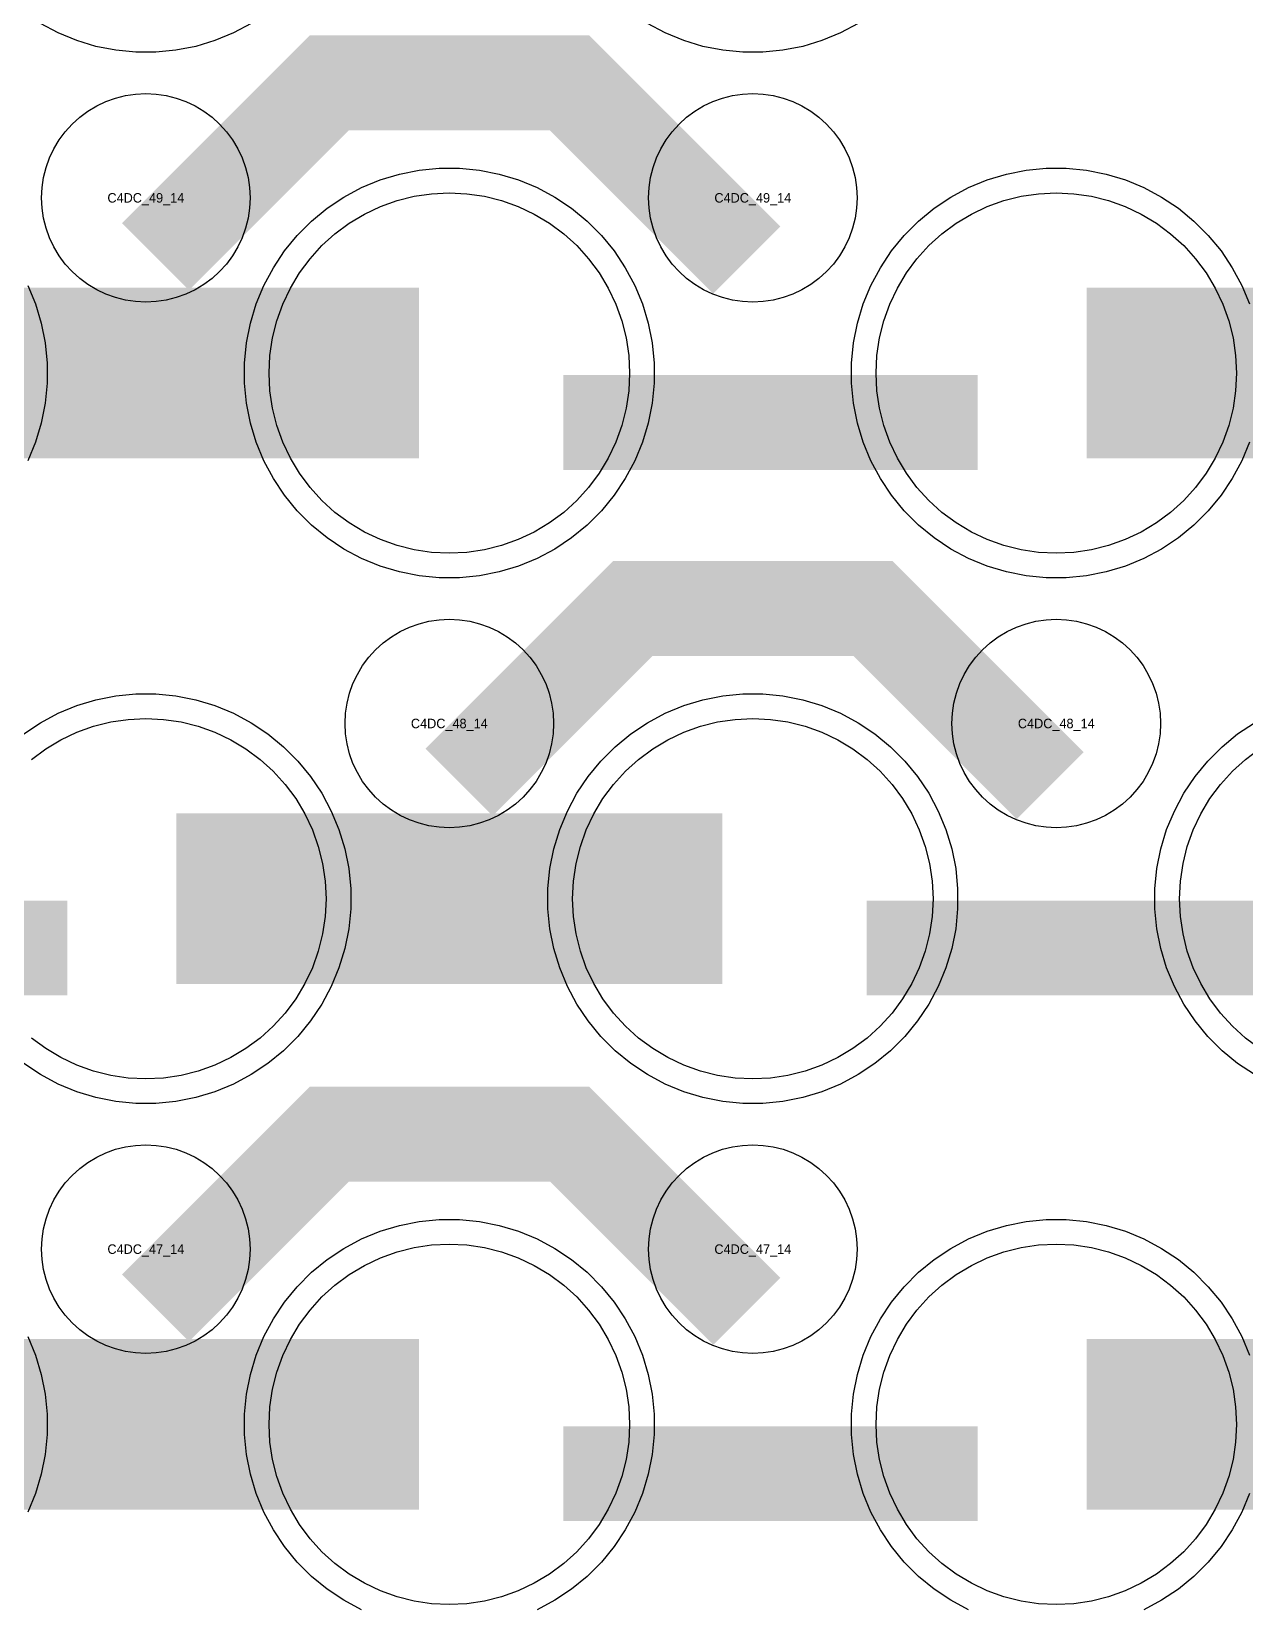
# Model space of a CAD drawing. Extents: x -11880 to 11880, y -14992 to 14992.
# Drawn here: x -7550.1 to -7230.1, y -8375.6 to -7959.9 of the extents above; entities that cross this region are included whole.
import ezdxf
from ezdxf.enums import TextEntityAlignment as Align

# ---------------------------------------------------------------- set-up
doc = ezdxf.new("R2010")
doc.units = 0
doc.header["$MEASUREMENT"] = 0
for name, color, linetype in [('GDS_775_DT_237', 138, 'CONTINUOUS'), ('RDL1_FS', 34, 'CONTINUOUS'), ('RDL_BS', 160, 'CONTINUOUS')]:
    doc.layers.add(name, color=color, linetype=linetype)

msp = doc.modelspace()

# ---------------------------------------------------------------- linework, layer by layer
at = {"layer": 'RDL1_FS'}
for points in [[(-7440, -8097.434), (-7444.657, -8097.205), (-7449.268, -8096.521), (-7453.791, -8095.389), (-7458.181, -8093.817), (-7462.395, -8091.825), (-7466.395, -8089.427), (-7470.14, -8086.649), (-7473.594, -8083.519), (-7476.724, -8080.065), (-7479.502, -8076.32), (-7481.9, -8072.32), (-7483.892, -8068.106), (-7485.464, -8063.716), (-7486.596, -8059.193), (-7487.28, -8054.582), (-7487.509, -8049.925), (-7487.28, -8045.268), (-7486.596, -8040.657), (-7485.464, -8036.134), (-7483.892, -8031.744), (-7481.9, -8027.53), (-7479.502, -8023.53), (-7476.724, -8019.785), (-7473.594, -8016.331), (-7470.14, -8013.201), (-7466.395, -8010.423), (-7462.395, -8008.025), (-7458.181, -8006.033), (-7453.791, -8004.461), (-7449.268, -8003.329), (-7444.657, -8002.645), (-7440, -8002.416), (-7435.343, -8002.645), (-7430.732, -8003.329), (-7426.209, -8004.461), (-7421.819, -8006.033), (-7417.605, -8008.025), (-7413.605, -8010.423), (-7409.86, -8013.201), (-7406.406, -8016.331), (-7403.276, -8019.785), (-7400.498, -8023.53), (-7398.1, -8027.53), (-7396.108, -8031.744), (-7394.536, -8036.134), (-7393.404, -8040.657), (-7392.72, -8045.268), (-7392.491, -8049.925), (-7392.72, -8054.582), (-7393.404, -8059.193), (-7394.536, -8063.716), (-7396.108, -8068.106), (-7398.1, -8072.32), (-7400.498, -8076.32), (-7403.276, -8080.065), (-7406.406, -8083.519), (-7409.86, -8086.649), (-7413.605, -8089.427), (-7417.605, -8091.825), (-7421.819, -8093.817), (-7426.209, -8095.389), (-7430.732, -8096.521), (-7435.343, -8097.205)], [(-7280, -8097.434), (-7284.657, -8097.205), (-7289.268, -8096.521), (-7293.791, -8095.389), (-7298.181, -8093.817), (-7302.395, -8091.825), (-7306.395, -8089.427), (-7310.14, -8086.649), (-7313.594, -8083.519), (-7316.724, -8080.065), (-7319.502, -8076.32), (-7321.9, -8072.32), (-7323.892, -8068.106), (-7325.464, -8063.716), (-7326.596, -8059.193), (-7327.28, -8054.582), (-7327.509, -8049.925), (-7327.28, -8045.268), (-7326.596, -8040.657), (-7325.464, -8036.134), (-7323.892, -8031.744), (-7321.9, -8027.53), (-7319.502, -8023.53), (-7316.724, -8019.785), (-7313.594, -8016.331), (-7310.14, -8013.201), (-7306.395, -8010.423), (-7302.395, -8008.025), (-7298.181, -8006.033), (-7293.791, -8004.461), (-7289.268, -8003.329), (-7284.657, -8002.645), (-7280, -8002.416), (-7275.343, -8002.645), (-7270.732, -8003.329), (-7266.209, -8004.461), (-7261.819, -8006.033), (-7257.605, -8008.025), (-7253.605, -8010.423), (-7249.86, -8013.201), (-7246.406, -8016.331), (-7243.276, -8019.785), (-7240.498, -8023.53), (-7238.1, -8027.53), (-7236.108, -8031.744), (-7234.536, -8036.134), (-7233.404, -8040.657), (-7232.72, -8045.268), (-7232.491, -8049.925), (-7232.72, -8054.582), (-7233.404, -8059.193), (-7234.536, -8063.716), (-7236.108, -8068.106), (-7238.1, -8072.32), (-7240.498, -8076.32), (-7243.276, -8080.065), (-7246.406, -8083.519), (-7249.86, -8086.649), (-7253.605, -8089.427), (-7257.605, -8091.825), (-7261.819, -8093.817), (-7266.209, -8095.389), (-7270.732, -8096.521), (-7275.343, -8097.205)]]:
    msp.add_lwpolyline(points, close=True, dxfattribs=at)
for points in [[(-7591.998, -8049.925, 45, 45, 0), (-7519.998, -8049.925, 45, 45, 0)], [(-7519.998, -8049.925, 45, 45, 0), (-7447.998, -8049.925, 45, 45, 0)], [(-7271.998, -8049.925, 45, 45, 0), (-7199.998, -8049.925, 45, 45, 0)]]:
    msp.add_lwpolyline(points, format="xyseb", dxfattribs=at)
at = {"layer": 'RDL1_FS', "color": 240, "true_color": 0xed1f24}
for points in [[(-7550.14, -8151.766), (-7546.395, -8148.988), (-7542.395, -8146.59), (-7538.181, -8144.598), (-7533.791, -8143.026), (-7529.268, -8141.894), (-7524.657, -8141.21), (-7520, -8140.981), (-7515.343, -8141.21), (-7510.732, -8141.894), (-7506.209, -8143.026), (-7501.819, -8144.598), (-7497.605, -8146.59), (-7493.605, -8148.988), (-7489.86, -8151.766), (-7486.406, -8154.896), (-7483.276, -8158.35), (-7480.498, -8162.095), (-7478.1, -8166.095), (-7476.108, -8170.309), (-7474.536, -8174.699), (-7473.404, -8179.222), (-7472.72, -8183.833), (-7472.491, -8188.49), (-7472.72, -8193.147), (-7473.404, -8197.758), (-7474.536, -8202.281), (-7476.108, -8206.671), (-7478.1, -8210.885), (-7480.498, -8214.885), (-7483.276, -8218.63), (-7486.406, -8222.084), (-7489.86, -8225.214), (-7493.605, -8227.992), (-7497.605, -8230.39), (-7501.819, -8232.382), (-7506.209, -8233.954), (-7510.732, -8235.086), (-7515.343, -8235.77), (-7520, -8235.999), (-7524.657, -8235.77), (-7529.268, -8235.086), (-7533.791, -8233.954), (-7538.181, -8232.382), (-7542.395, -8230.39), (-7546.395, -8227.992), (-7550.14, -8225.214)], [(-7226.395, -8227.992), (-7230.14, -8225.214), (-7233.594, -8222.084), (-7236.724, -8218.63), (-7239.502, -8214.885), (-7241.9, -8210.885), (-7243.892, -8206.671), (-7245.464, -8202.281), (-7246.596, -8197.758), (-7247.28, -8193.147), (-7247.509, -8188.49), (-7247.28, -8183.833), (-7246.596, -8179.222), (-7245.464, -8174.699), (-7243.892, -8170.309), (-7241.9, -8166.095), (-7239.502, -8162.095), (-7236.724, -8158.35), (-7233.594, -8154.896), (-7230.14, -8151.766), (-7226.395, -8148.988)]]:
    msp.add_lwpolyline(points, dxfattribs=at)
for points in [[(-7360, -8235.999), (-7364.657, -8235.77), (-7369.268, -8235.086), (-7373.791, -8233.954), (-7378.181, -8232.382), (-7382.395, -8230.39), (-7386.395, -8227.992), (-7390.14, -8225.214), (-7393.594, -8222.084), (-7396.724, -8218.63), (-7399.502, -8214.885), (-7401.9, -8210.885), (-7403.892, -8206.671), (-7405.464, -8202.281), (-7406.596, -8197.758), (-7407.28, -8193.147), (-7407.509, -8188.49), (-7407.28, -8183.833), (-7406.596, -8179.222), (-7405.464, -8174.699), (-7403.892, -8170.309), (-7401.9, -8166.095), (-7399.502, -8162.095), (-7396.724, -8158.35), (-7393.594, -8154.896), (-7390.14, -8151.766), (-7386.395, -8148.988), (-7382.395, -8146.59), (-7378.181, -8144.598), (-7373.791, -8143.026), (-7369.268, -8141.894), (-7364.657, -8141.21), (-7360, -8140.981), (-7355.343, -8141.21), (-7350.732, -8141.894), (-7346.209, -8143.026), (-7341.819, -8144.598), (-7337.605, -8146.59), (-7333.605, -8148.988), (-7329.86, -8151.766), (-7326.406, -8154.896), (-7323.276, -8158.35), (-7320.498, -8162.095), (-7318.1, -8166.095), (-7316.108, -8170.309), (-7314.536, -8174.699), (-7313.404, -8179.222), (-7312.72, -8183.833), (-7312.491, -8188.49), (-7312.72, -8193.147), (-7313.404, -8197.758), (-7314.536, -8202.281), (-7316.108, -8206.671), (-7318.1, -8210.885), (-7320.498, -8214.885), (-7323.276, -8218.63), (-7326.406, -8222.084), (-7329.86, -8225.214), (-7333.605, -8227.992), (-7337.605, -8230.39), (-7341.819, -8232.382), (-7346.209, -8233.954), (-7350.732, -8235.086), (-7355.343, -8235.77)], [(-7440, -8374.564), (-7444.657, -8374.335), (-7449.268, -8373.651), (-7453.791, -8372.519), (-7458.181, -8370.947), (-7462.395, -8368.955), (-7466.395, -8366.557), (-7470.14, -8363.779), (-7473.594, -8360.649), (-7476.724, -8357.195), (-7479.502, -8353.45), (-7481.9, -8349.45), (-7483.892, -8345.236), (-7485.464, -8340.846), (-7486.596, -8336.323), (-7487.28, -8331.712), (-7487.509, -8327.055), (-7487.28, -8322.398), (-7486.596, -8317.787), (-7485.464, -8313.264), (-7483.892, -8308.874), (-7481.9, -8304.66), (-7479.502, -8300.66), (-7476.724, -8296.915), (-7473.594, -8293.461), (-7470.14, -8290.331), (-7466.395, -8287.553), (-7462.395, -8285.155), (-7458.181, -8283.163), (-7453.791, -8281.591), (-7449.268, -8280.459), (-7444.657, -8279.775), (-7440, -8279.546), (-7435.343, -8279.775), (-7430.732, -8280.459), (-7426.209, -8281.591), (-7421.819, -8283.163), (-7417.605, -8285.155), (-7413.605, -8287.553), (-7409.86, -8290.331), (-7406.406, -8293.461), (-7403.276, -8296.915), (-7400.498, -8300.66), (-7398.1, -8304.66), (-7396.108, -8308.874), (-7394.536, -8313.264), (-7393.404, -8317.787), (-7392.72, -8322.398), (-7392.491, -8327.055), (-7392.72, -8331.712), (-7393.404, -8336.323), (-7394.536, -8340.846), (-7396.108, -8345.236), (-7398.1, -8349.45), (-7400.498, -8353.45), (-7403.276, -8357.195), (-7406.406, -8360.649), (-7409.86, -8363.779), (-7413.605, -8366.557), (-7417.605, -8368.955), (-7421.819, -8370.947), (-7426.209, -8372.519), (-7430.732, -8373.651), (-7435.343, -8374.335)], [(-7280, -8374.564), (-7284.657, -8374.335), (-7289.268, -8373.651), (-7293.791, -8372.519), (-7298.181, -8370.947), (-7302.395, -8368.955), (-7306.395, -8366.557), (-7310.14, -8363.779), (-7313.594, -8360.649), (-7316.724, -8357.195), (-7319.502, -8353.45), (-7321.9, -8349.45), (-7323.892, -8345.236), (-7325.464, -8340.846), (-7326.596, -8336.323), (-7327.28, -8331.712), (-7327.509, -8327.055), (-7327.28, -8322.398), (-7326.596, -8317.787), (-7325.464, -8313.264), (-7323.892, -8308.874), (-7321.9, -8304.66), (-7319.502, -8300.66), (-7316.724, -8296.915), (-7313.594, -8293.461), (-7310.14, -8290.331), (-7306.395, -8287.553), (-7302.395, -8285.155), (-7298.181, -8283.163), (-7293.791, -8281.591), (-7289.268, -8280.459), (-7284.657, -8279.775), (-7280, -8279.546), (-7275.343, -8279.775), (-7270.732, -8280.459), (-7266.209, -8281.591), (-7261.819, -8283.163), (-7257.605, -8285.155), (-7253.605, -8287.553), (-7249.86, -8290.331), (-7246.406, -8293.461), (-7243.276, -8296.915), (-7240.498, -8300.66), (-7238.1, -8304.66), (-7236.108, -8308.874), (-7234.536, -8313.264), (-7233.404, -8317.787), (-7232.72, -8322.398), (-7232.491, -8327.055), (-7232.72, -8331.712), (-7233.404, -8336.323), (-7234.536, -8340.846), (-7236.108, -8345.236), (-7238.1, -8349.45), (-7240.498, -8353.45), (-7243.276, -8357.195), (-7246.406, -8360.649), (-7249.86, -8363.779), (-7253.605, -8366.557), (-7257.605, -8368.955), (-7261.819, -8370.947), (-7266.209, -8372.519), (-7270.732, -8373.651), (-7275.343, -8374.335)]]:
    msp.add_lwpolyline(points, close=True, dxfattribs=at)
for points in [[(-7511.998, -8188.49, 45, 45, 0), (-7439.998, -8188.49, 45, 45, 0)], [(-7439.998, -8188.49, 45, 45, 0), (-7367.998, -8188.49, 45, 45, 0)], [(-7591.998, -8327.055, 45, 45, 0), (-7519.998, -8327.055, 45, 45, 0)], [(-7519.998, -8327.055, 45, 45, 0), (-7447.998, -8327.055, 45, 45, 0)], [(-7271.998, -8327.055, 45, 45, 0), (-7199.998, -8327.055, 45, 45, 0)]]:
    msp.add_lwpolyline(points, format="xyseb", dxfattribs=at)
at = {"layer": 'RDL_BS'}
for points in [[(-7492.223, -7957.743), (-7496.885, -7960.235), (-7501.795, -7962.266), (-7506.835, -7963.797), (-7512.062, -7964.843), (-7517.356, -7965.36), (-7522.644, -7965.36), (-7527.938, -7964.843), (-7533.165, -7963.797), (-7538.205, -7962.266), (-7543.115, -7960.235), (-7547.777, -7957.743)], [(-7332.223, -7957.743), (-7336.885, -7960.235), (-7341.795, -7962.266), (-7346.835, -7963.797), (-7352.062, -7964.843), (-7357.356, -7965.36), (-7362.644, -7965.36), (-7367.938, -7964.843), (-7373.165, -7963.797), (-7378.205, -7962.266), (-7383.115, -7960.235), (-7387.777, -7957.743)], [(-7229.094, -8068.13), (-7231.125, -8073.04), (-7233.617, -8077.702), (-7236.564, -8082.116), (-7239.926, -8086.217), (-7243.708, -8089.999), (-7247.809, -8093.361), (-7252.223, -8096.308), (-7256.885, -8098.8), (-7261.795, -8100.831), (-7266.835, -8102.362), (-7272.062, -8103.408), (-7277.356, -8103.925), (-7282.644, -8103.925), (-7287.938, -8103.408), (-7293.165, -8102.362), (-7298.205, -8100.831), (-7303.115, -8098.8), (-7307.777, -8096.308), (-7312.191, -8093.361), (-7316.292, -8089.999), (-7320.074, -8086.217), (-7323.436, -8082.116), (-7326.383, -8077.702), (-7328.875, -8073.04), (-7330.906, -8068.13), (-7332.437, -8063.09), (-7333.483, -8057.863), (-7334, -8052.569), (-7334, -8047.281), (-7333.483, -8041.987), (-7332.437, -8036.76), (-7330.906, -8031.72), (-7328.875, -8026.81), (-7326.383, -8022.148), (-7323.436, -8017.734), (-7320.074, -8013.633), (-7316.292, -8009.851), (-7312.191, -8006.489), (-7307.777, -8003.542), (-7303.115, -8001.05), (-7298.205, -7999.019), (-7293.165, -7997.488), (-7287.938, -7996.442), (-7282.644, -7995.925), (-7277.356, -7995.925), (-7272.062, -7996.442), (-7266.835, -7997.488), (-7261.795, -7999.019), (-7256.885, -8001.05), (-7252.223, -8003.542), (-7247.809, -8006.489), (-7243.708, -8009.851), (-7239.926, -8013.633), (-7236.564, -8017.734), (-7233.617, -8022.148), (-7231.125, -8026.81), (-7229.094, -8031.72)], [(-7551.125, -8026.81), (-7549.094, -8031.72), (-7547.563, -8036.76), (-7546.517, -8041.987), (-7546, -8047.281), (-7546, -8052.569), (-7546.517, -8057.863), (-7547.563, -8063.09), (-7549.094, -8068.13), (-7551.125, -8073.04)]]:
    msp.add_lwpolyline(points, dxfattribs=at)
for points in [[(-7517.438, -8019.239, 25, 25, 0), (-7471.623, -7973.424, 25, 25, 0), (-7438.07, -7973.424, 25, 25, 0)], [(-7361.599, -8020.138, 25, 25, 0), (-7408.313, -7973.424, 25, 25, 0), (-7438.071, -7973.424, 25, 25, 0)], [(-7409.984, -8062.938, 25, 25, 0), (-7300.719, -8062.938, 25, 25, 0)], [(-7437.438, -8157.804, 25, 25, 0), (-7391.623, -8111.989, 25, 25, 0), (-7358.07, -8111.989, 25, 25, 0)], [(-7281.599, -8158.703, 25, 25, 0), (-7328.313, -8111.989, 25, 25, 0), (-7358.071, -8111.989, 25, 25, 0)], [(-7517.438, -8296.369, 25, 25, 0), (-7471.623, -8250.554, 25, 25, 0), (-7438.07, -8250.554, 25, 25, 0)], [(-7361.599, -8297.268, 25, 25, 0), (-7408.313, -8250.554, 25, 25, 0), (-7438.071, -8250.554, 25, 25, 0)]]:
    msp.add_lwpolyline(points, format="xyseb", dxfattribs=at)
for points in [[(-7520, -8031.231), (-7522.693, -8031.099), (-7525.365, -8030.703), (-7527.984, -8030.046), (-7530.519, -8029.139), (-7532.956, -8027.987), (-7535.28, -8026.594), (-7537.443, -8024.991), (-7539.442, -8023.179), (-7541.254, -8021.18), (-7542.857, -8019.017), (-7544.25, -8016.693), (-7545.402, -8014.256), (-7546.309, -8011.721), (-7546.966, -8009.102), (-7547.362, -8006.43), (-7547.494, -8003.737), (-7547.362, -8001.044), (-7546.966, -7998.372), (-7546.309, -7995.753), (-7545.402, -7993.218), (-7544.25, -7990.781), (-7542.857, -7988.457), (-7541.254, -7986.294), (-7539.442, -7984.295), (-7537.443, -7982.483), (-7535.28, -7980.88), (-7532.956, -7979.487), (-7530.519, -7978.335), (-7527.984, -7977.428), (-7525.365, -7976.771), (-7522.693, -7976.375), (-7520, -7976.243), (-7517.307, -7976.375), (-7514.635, -7976.771), (-7512.016, -7977.428), (-7509.481, -7978.335), (-7507.044, -7979.487), (-7504.72, -7980.88), (-7502.557, -7982.483), (-7500.558, -7984.295), (-7498.746, -7986.294), (-7497.143, -7988.457), (-7495.75, -7990.781), (-7494.598, -7993.218), (-7493.691, -7995.753), (-7493.034, -7998.372), (-7492.638, -8001.044), (-7492.506, -8003.737), (-7492.638, -8006.43), (-7493.034, -8009.102), (-7493.691, -8011.721), (-7494.598, -8014.256), (-7495.75, -8016.693), (-7497.143, -8019.017), (-7498.746, -8021.18), (-7500.558, -8023.179), (-7502.557, -8024.991), (-7504.72, -8026.594), (-7507.044, -8027.987), (-7509.481, -8029.139), (-7512.016, -8030.046), (-7514.635, -8030.703), (-7517.307, -8031.099)], [(-7360, -8031.231), (-7362.693, -8031.099), (-7365.365, -8030.703), (-7367.984, -8030.046), (-7370.519, -8029.139), (-7372.956, -8027.987), (-7375.28, -8026.594), (-7377.443, -8024.991), (-7379.442, -8023.179), (-7381.254, -8021.18), (-7382.857, -8019.017), (-7384.25, -8016.693), (-7385.402, -8014.256), (-7386.309, -8011.721), (-7386.966, -8009.102), (-7387.362, -8006.43), (-7387.494, -8003.737), (-7387.362, -8001.044), (-7386.966, -7998.372), (-7386.309, -7995.753), (-7385.402, -7993.218), (-7384.25, -7990.781), (-7382.857, -7988.457), (-7381.254, -7986.294), (-7379.442, -7984.295), (-7377.443, -7982.483), (-7375.28, -7980.88), (-7372.956, -7979.487), (-7370.519, -7978.335), (-7367.984, -7977.428), (-7365.365, -7976.771), (-7362.693, -7976.375), (-7360, -7976.243), (-7357.307, -7976.375), (-7354.635, -7976.771), (-7352.016, -7977.428), (-7349.481, -7978.335), (-7347.044, -7979.487), (-7344.72, -7980.88), (-7342.557, -7982.483), (-7340.558, -7984.295), (-7338.746, -7986.294), (-7337.143, -7988.457), (-7335.75, -7990.781), (-7334.598, -7993.218), (-7333.691, -7995.753), (-7333.034, -7998.372), (-7332.638, -8001.044), (-7332.506, -8003.737), (-7332.638, -8006.43), (-7333.034, -8009.102), (-7333.691, -8011.721), (-7334.598, -8014.256), (-7335.75, -8016.693), (-7337.143, -8019.017), (-7338.746, -8021.18), (-7340.558, -8023.179), (-7342.557, -8024.991), (-7344.72, -8026.594), (-7347.044, -8027.987), (-7349.481, -8029.139), (-7352.016, -8030.046), (-7354.635, -8030.703), (-7357.307, -8031.099)], [(-7442.644, -8103.925), (-7447.938, -8103.408), (-7453.165, -8102.362), (-7458.205, -8100.831), (-7463.115, -8098.8), (-7467.777, -8096.308), (-7472.191, -8093.361), (-7476.292, -8089.999), (-7480.074, -8086.217), (-7483.436, -8082.116), (-7486.383, -8077.702), (-7488.875, -8073.04), (-7490.906, -8068.13), (-7492.437, -8063.09), (-7493.483, -8057.863), (-7494, -8052.569), (-7494, -8047.281), (-7493.483, -8041.987), (-7492.437, -8036.76), (-7490.906, -8031.72), (-7488.875, -8026.81), (-7486.383, -8022.148), (-7483.436, -8017.734), (-7480.074, -8013.633), (-7476.292, -8009.851), (-7472.191, -8006.489), (-7467.777, -8003.542), (-7463.115, -8001.05), (-7458.205, -7999.019), (-7453.165, -7997.488), (-7447.938, -7996.442), (-7442.644, -7995.925), (-7437.356, -7995.925), (-7432.062, -7996.442), (-7426.835, -7997.488), (-7421.795, -7999.019), (-7416.885, -8001.05), (-7412.223, -8003.542), (-7407.809, -8006.489), (-7403.708, -8009.851), (-7399.926, -8013.633), (-7396.564, -8017.734), (-7393.617, -8022.148), (-7391.125, -8026.81), (-7389.094, -8031.72), (-7387.563, -8036.76), (-7386.517, -8041.987), (-7386, -8047.281), (-7386, -8052.569), (-7386.517, -8057.863), (-7387.563, -8063.09), (-7389.094, -8068.13), (-7391.125, -8073.04), (-7393.617, -8077.702), (-7396.564, -8082.116), (-7399.926, -8086.217), (-7403.708, -8089.999), (-7407.809, -8093.361), (-7412.223, -8096.308), (-7416.885, -8098.8), (-7421.795, -8100.831), (-7426.835, -8102.362), (-7432.062, -8103.408), (-7437.356, -8103.925)], [(-7440, -8169.796), (-7442.693, -8169.664), (-7445.365, -8169.268), (-7447.984, -8168.611), (-7450.519, -8167.704), (-7452.956, -8166.552), (-7455.28, -8165.159), (-7457.443, -8163.556), (-7459.442, -8161.744), (-7461.254, -8159.745), (-7462.857, -8157.582), (-7464.25, -8155.258), (-7465.402, -8152.821), (-7466.309, -8150.286), (-7466.966, -8147.667), (-7467.362, -8144.995), (-7467.494, -8142.302), (-7467.362, -8139.609), (-7466.966, -8136.937), (-7466.309, -8134.318), (-7465.402, -8131.783), (-7464.25, -8129.346), (-7462.857, -8127.022), (-7461.254, -8124.859), (-7459.442, -8122.86), (-7457.443, -8121.048), (-7455.28, -8119.445), (-7452.956, -8118.052), (-7450.519, -8116.9), (-7447.984, -8115.993), (-7445.365, -8115.336), (-7442.693, -8114.94), (-7440, -8114.808), (-7437.307, -8114.94), (-7434.635, -8115.336), (-7432.016, -8115.993), (-7429.481, -8116.9), (-7427.044, -8118.052), (-7424.72, -8119.445), (-7422.557, -8121.048), (-7420.558, -8122.86), (-7418.746, -8124.859), (-7417.143, -8127.022), (-7415.75, -8129.346), (-7414.598, -8131.783), (-7413.691, -8134.318), (-7413.034, -8136.937), (-7412.638, -8139.609), (-7412.506, -8142.302), (-7412.638, -8144.995), (-7413.034, -8147.667), (-7413.691, -8150.286), (-7414.598, -8152.821), (-7415.75, -8155.258), (-7417.143, -8157.582), (-7418.746, -8159.745), (-7420.558, -8161.744), (-7422.557, -8163.556), (-7424.72, -8165.159), (-7427.044, -8166.552), (-7429.481, -8167.704), (-7432.016, -8168.611), (-7434.635, -8169.268), (-7437.307, -8169.664)], [(-7280, -8169.796), (-7282.693, -8169.664), (-7285.365, -8169.268), (-7287.984, -8168.611), (-7290.519, -8167.704), (-7292.956, -8166.552), (-7295.28, -8165.159), (-7297.443, -8163.556), (-7299.442, -8161.744), (-7301.254, -8159.745), (-7302.857, -8157.582), (-7304.25, -8155.258), (-7305.402, -8152.821), (-7306.309, -8150.286), (-7306.966, -8147.667), (-7307.362, -8144.995), (-7307.494, -8142.302), (-7307.362, -8139.609), (-7306.966, -8136.937), (-7306.309, -8134.318), (-7305.402, -8131.783), (-7304.25, -8129.346), (-7302.857, -8127.022), (-7301.254, -8124.859), (-7299.442, -8122.86), (-7297.443, -8121.048), (-7295.28, -8119.445), (-7292.956, -8118.052), (-7290.519, -8116.9), (-7287.984, -8115.993), (-7285.365, -8115.336), (-7282.693, -8114.94), (-7280, -8114.808), (-7277.307, -8114.94), (-7274.635, -8115.336), (-7272.016, -8115.993), (-7269.481, -8116.9), (-7267.044, -8118.052), (-7264.72, -8119.445), (-7262.557, -8121.048), (-7260.558, -8122.86), (-7258.746, -8124.859), (-7257.143, -8127.022), (-7255.75, -8129.346), (-7254.598, -8131.783), (-7253.691, -8134.318), (-7253.034, -8136.937), (-7252.638, -8139.609), (-7252.506, -8142.302), (-7252.638, -8144.995), (-7253.034, -8147.667), (-7253.691, -8150.286), (-7254.598, -8152.821), (-7255.75, -8155.258), (-7257.143, -8157.582), (-7258.746, -8159.745), (-7260.558, -8161.744), (-7262.557, -8163.556), (-7264.72, -8165.159), (-7267.044, -8166.552), (-7269.481, -8167.704), (-7272.016, -8168.611), (-7274.635, -8169.268), (-7277.307, -8169.664)], [(-7520, -8308.361), (-7522.693, -8308.229), (-7525.365, -8307.833), (-7527.984, -8307.176), (-7530.519, -8306.269), (-7532.956, -8305.117), (-7535.28, -8303.724), (-7537.443, -8302.121), (-7539.442, -8300.309), (-7541.254, -8298.31), (-7542.857, -8296.147), (-7544.25, -8293.823), (-7545.402, -8291.386), (-7546.309, -8288.851), (-7546.966, -8286.232), (-7547.362, -8283.56), (-7547.494, -8280.867), (-7547.362, -8278.174), (-7546.966, -8275.502), (-7546.309, -8272.883), (-7545.402, -8270.348), (-7544.25, -8267.911), (-7542.857, -8265.587), (-7541.254, -8263.424), (-7539.442, -8261.425), (-7537.443, -8259.613), (-7535.28, -8258.01), (-7532.956, -8256.617), (-7530.519, -8255.465), (-7527.984, -8254.558), (-7525.365, -8253.901), (-7522.693, -8253.505), (-7520, -8253.373), (-7517.307, -8253.505), (-7514.635, -8253.901), (-7512.016, -8254.558), (-7509.481, -8255.465), (-7507.044, -8256.617), (-7504.72, -8258.01), (-7502.557, -8259.613), (-7500.558, -8261.425), (-7498.746, -8263.424), (-7497.143, -8265.587), (-7495.75, -8267.911), (-7494.598, -8270.348), (-7493.691, -8272.883), (-7493.034, -8275.502), (-7492.638, -8278.174), (-7492.506, -8280.867), (-7492.638, -8283.56), (-7493.034, -8286.232), (-7493.691, -8288.851), (-7494.598, -8291.386), (-7495.75, -8293.823), (-7497.143, -8296.147), (-7498.746, -8298.31), (-7500.558, -8300.309), (-7502.557, -8302.121), (-7504.72, -8303.724), (-7507.044, -8305.117), (-7509.481, -8306.269), (-7512.016, -8307.176), (-7514.635, -8307.833), (-7517.307, -8308.229)], [(-7360, -8308.361), (-7362.693, -8308.229), (-7365.365, -8307.833), (-7367.984, -8307.176), (-7370.519, -8306.269), (-7372.956, -8305.117), (-7375.28, -8303.724), (-7377.443, -8302.121), (-7379.442, -8300.309), (-7381.254, -8298.31), (-7382.857, -8296.147), (-7384.25, -8293.823), (-7385.402, -8291.386), (-7386.309, -8288.851), (-7386.966, -8286.232), (-7387.362, -8283.56), (-7387.494, -8280.867), (-7387.362, -8278.174), (-7386.966, -8275.502), (-7386.309, -8272.883), (-7385.402, -8270.348), (-7384.25, -8267.911), (-7382.857, -8265.587), (-7381.254, -8263.424), (-7379.442, -8261.425), (-7377.443, -8259.613), (-7375.28, -8258.01), (-7372.956, -8256.617), (-7370.519, -8255.465), (-7367.984, -8254.558), (-7365.365, -8253.901), (-7362.693, -8253.505), (-7360, -8253.373), (-7357.307, -8253.505), (-7354.635, -8253.901), (-7352.016, -8254.558), (-7349.481, -8255.465), (-7347.044, -8256.617), (-7344.72, -8258.01), (-7342.557, -8259.613), (-7340.558, -8261.425), (-7338.746, -8263.424), (-7337.143, -8265.587), (-7335.75, -8267.911), (-7334.598, -8270.348), (-7333.691, -8272.883), (-7333.034, -8275.502), (-7332.638, -8278.174), (-7332.506, -8280.867), (-7332.638, -8283.56), (-7333.034, -8286.232), (-7333.691, -8288.851), (-7334.598, -8291.386), (-7335.75, -8293.823), (-7337.143, -8296.147), (-7338.746, -8298.31), (-7340.558, -8300.309), (-7342.557, -8302.121), (-7344.72, -8303.724), (-7347.044, -8305.117), (-7349.481, -8306.269), (-7352.016, -8307.176), (-7354.635, -8307.833), (-7357.307, -8308.229)]]:
    msp.add_lwpolyline(points, close=True, dxfattribs=at)
at = {"layer": 'RDL_BS', "color": 240, "true_color": 0xed1f24}
for points in [[(-7552.191, -8145.054), (-7547.777, -8142.107), (-7543.115, -8139.615), (-7538.205, -8137.584), (-7533.165, -8136.053), (-7527.938, -8135.007), (-7522.644, -8134.49), (-7517.356, -8134.49), (-7512.062, -8135.007), (-7506.835, -8136.053), (-7501.795, -8137.584), (-7496.885, -8139.615), (-7492.223, -8142.107), (-7487.809, -8145.054), (-7483.708, -8148.416), (-7479.926, -8152.198), (-7476.564, -8156.299), (-7473.617, -8160.713), (-7471.125, -8165.375), (-7469.094, -8170.285), (-7467.563, -8175.325), (-7466.517, -8180.552), (-7466, -8185.846), (-7466, -8191.134), (-7466.517, -8196.428), (-7467.563, -8201.655), (-7469.094, -8206.695), (-7471.125, -8211.605), (-7473.617, -8216.267), (-7476.564, -8220.681), (-7479.926, -8224.782), (-7483.708, -8228.564), (-7487.809, -8231.926), (-7492.223, -8234.873), (-7496.885, -8237.365), (-7501.795, -8239.396), (-7506.835, -8240.927), (-7512.062, -8241.973), (-7517.356, -8242.49), (-7522.644, -8242.49), (-7527.938, -8241.973), (-7533.165, -8240.927), (-7538.205, -8239.396), (-7543.115, -8237.365), (-7547.777, -8234.873), (-7552.191, -8231.926)], [(-7227.777, -8234.873), (-7232.191, -8231.926), (-7236.292, -8228.564), (-7240.074, -8224.782), (-7243.436, -8220.681), (-7246.383, -8216.267), (-7248.875, -8211.605), (-7250.906, -8206.695), (-7252.437, -8201.655), (-7253.483, -8196.428), (-7254, -8191.134), (-7254, -8185.846), (-7253.483, -8180.552), (-7252.437, -8175.325), (-7250.906, -8170.285), (-7248.875, -8165.375), (-7246.383, -8160.713), (-7243.436, -8156.299), (-7240.074, -8152.198), (-7236.292, -8148.416), (-7232.191, -8145.054), (-7227.777, -8142.107)], [(-7463.115, -8375.93), (-7467.777, -8373.438), (-7472.191, -8370.491), (-7476.292, -8367.129), (-7480.074, -8363.347), (-7483.436, -8359.246), (-7486.383, -8354.832), (-7488.875, -8350.17), (-7490.906, -8345.26), (-7492.437, -8340.22), (-7493.483, -8334.993), (-7494, -8329.699), (-7494, -8324.411), (-7493.483, -8319.117), (-7492.437, -8313.89), (-7490.906, -8308.85), (-7488.875, -8303.94), (-7486.383, -8299.278), (-7483.436, -8294.864), (-7480.074, -8290.763), (-7476.292, -8286.981), (-7472.191, -8283.619), (-7467.777, -8280.672), (-7463.115, -8278.18), (-7458.205, -8276.149), (-7453.165, -8274.618), (-7447.938, -8273.572), (-7442.644, -8273.055), (-7437.356, -8273.055), (-7432.062, -8273.572), (-7426.835, -8274.618), (-7421.795, -8276.149), (-7416.885, -8278.18), (-7412.223, -8280.672), (-7407.809, -8283.619), (-7403.708, -8286.981), (-7399.926, -8290.763), (-7396.564, -8294.864), (-7393.617, -8299.278), (-7391.125, -8303.94), (-7389.094, -8308.85), (-7387.563, -8313.89), (-7386.517, -8319.117), (-7386, -8324.411), (-7386, -8329.699), (-7386.517, -8334.993), (-7387.563, -8340.22), (-7389.094, -8345.26), (-7391.125, -8350.17), (-7393.617, -8354.832), (-7396.564, -8359.246), (-7399.926, -8363.347), (-7403.708, -8367.129), (-7407.809, -8370.491), (-7412.223, -8373.438), (-7416.885, -8375.93)], [(-7303.115, -8375.93), (-7307.777, -8373.438), (-7312.191, -8370.491), (-7316.292, -8367.129), (-7320.074, -8363.347), (-7323.436, -8359.246), (-7326.383, -8354.832), (-7328.875, -8350.17), (-7330.906, -8345.26), (-7332.437, -8340.22), (-7333.483, -8334.993), (-7334, -8329.699), (-7334, -8324.411), (-7333.483, -8319.117), (-7332.437, -8313.89), (-7330.906, -8308.85), (-7328.875, -8303.94), (-7326.383, -8299.278), (-7323.436, -8294.864), (-7320.074, -8290.763), (-7316.292, -8286.981), (-7312.191, -8283.619), (-7307.777, -8280.672), (-7303.115, -8278.18), (-7298.205, -8276.149), (-7293.165, -8274.618), (-7287.938, -8273.572), (-7282.644, -8273.055), (-7277.356, -8273.055), (-7272.062, -8273.572), (-7266.835, -8274.618), (-7261.795, -8276.149), (-7256.885, -8278.18), (-7252.223, -8280.672), (-7247.809, -8283.619), (-7243.708, -8286.981), (-7239.926, -8290.763), (-7236.564, -8294.864), (-7233.617, -8299.278), (-7231.125, -8303.94), (-7229.094, -8308.85)], [(-7551.125, -8303.94), (-7549.094, -8308.85), (-7547.563, -8313.89), (-7546.517, -8319.117), (-7546, -8324.411), (-7546, -8329.699), (-7546.517, -8334.993), (-7547.563, -8340.22), (-7549.094, -8345.26), (-7551.125, -8350.17)], [(-7229.094, -8345.26), (-7231.125, -8350.17), (-7233.617, -8354.832), (-7236.564, -8359.246), (-7239.926, -8363.347), (-7243.708, -8367.129), (-7247.809, -8370.491), (-7252.223, -8373.438), (-7256.885, -8375.93)]]:
    msp.add_lwpolyline(points, dxfattribs=at)
msp.add_lwpolyline([(-7362.644, -8242.49), (-7367.938, -8241.973), (-7373.165, -8240.927), (-7378.205, -8239.396), (-7383.115, -8237.365), (-7387.777, -8234.873), (-7392.191, -8231.926), (-7396.292, -8228.564), (-7400.074, -8224.782), (-7403.436, -8220.681), (-7406.383, -8216.267), (-7408.875, -8211.605), (-7410.906, -8206.695), (-7412.437, -8201.655), (-7413.483, -8196.428), (-7414, -8191.134), (-7414, -8185.846), (-7413.483, -8180.552), (-7412.437, -8175.325), (-7410.906, -8170.285), (-7408.875, -8165.375), (-7406.383, -8160.713), (-7403.436, -8156.299), (-7400.074, -8152.198), (-7396.292, -8148.416), (-7392.191, -8145.054), (-7387.777, -8142.107), (-7383.115, -8139.615), (-7378.205, -8137.584), (-7373.165, -8136.053), (-7367.938, -8135.007), (-7362.644, -8134.49), (-7357.356, -8134.49), (-7352.062, -8135.007), (-7346.835, -8136.053), (-7341.795, -8137.584), (-7336.885, -8139.615), (-7332.223, -8142.107), (-7327.809, -8145.054), (-7323.708, -8148.416), (-7319.926, -8152.198), (-7316.564, -8156.299), (-7313.617, -8160.713), (-7311.125, -8165.375), (-7309.094, -8170.285), (-7307.563, -8175.325), (-7306.517, -8180.552), (-7306, -8185.846), (-7306, -8191.134), (-7306.517, -8196.428), (-7307.563, -8201.655), (-7309.094, -8206.695), (-7311.125, -8211.605), (-7313.617, -8216.267), (-7316.564, -8220.681), (-7319.926, -8224.782), (-7323.708, -8228.564), (-7327.809, -8231.926), (-7332.223, -8234.873), (-7336.885, -8237.365), (-7341.795, -8239.396), (-7346.835, -8240.927), (-7352.062, -8241.973), (-7357.356, -8242.49)], close=True, dxfattribs=at)
for points in [[(-7649.984, -8201.503, 25, 25, 0), (-7540.719, -8201.503, 25, 25, 0)], [(-7329.984, -8201.503, 25, 25, 0), (-7220.719, -8201.503, 25, 25, 0)], [(-7409.984, -8340.068, 25, 25, 0), (-7300.719, -8340.068, 25, 25, 0)]]:
    msp.add_lwpolyline(points, format="xyseb", dxfattribs=at)

# ---------------------------------------------------------------- texts
at = {"layer": 'GDS_775_DT_237'}
for s, p in [('C4DC_49_14', (-7520, -8003.737)), ('C4DC_49_14', (-7520, -8003.737)), ('C4DC_49_14', (-7360, -8003.737)), ('C4DC_49_14', (-7360, -8003.737)), ('C4DC_48_14', (-7440, -8142.302)), ('C4DC_48_14', (-7440, -8142.302)), ('C4DC_48_14', (-7280, -8142.302)), ('C4DC_48_14', (-7280, -8142.302)), ('C4DC_47_14', (-7520, -8280.867)), ('C4DC_47_14', (-7520, -8280.867)), ('C4DC_47_14', (-7360, -8280.867)), ('C4DC_47_14', (-7360, -8280.867))]:
    msp.add_text(s, height=2.5, dxfattribs=at).set_placement(p, align=Align.MIDDLE_CENTER)

doc.saveas('drawing.dxf')
